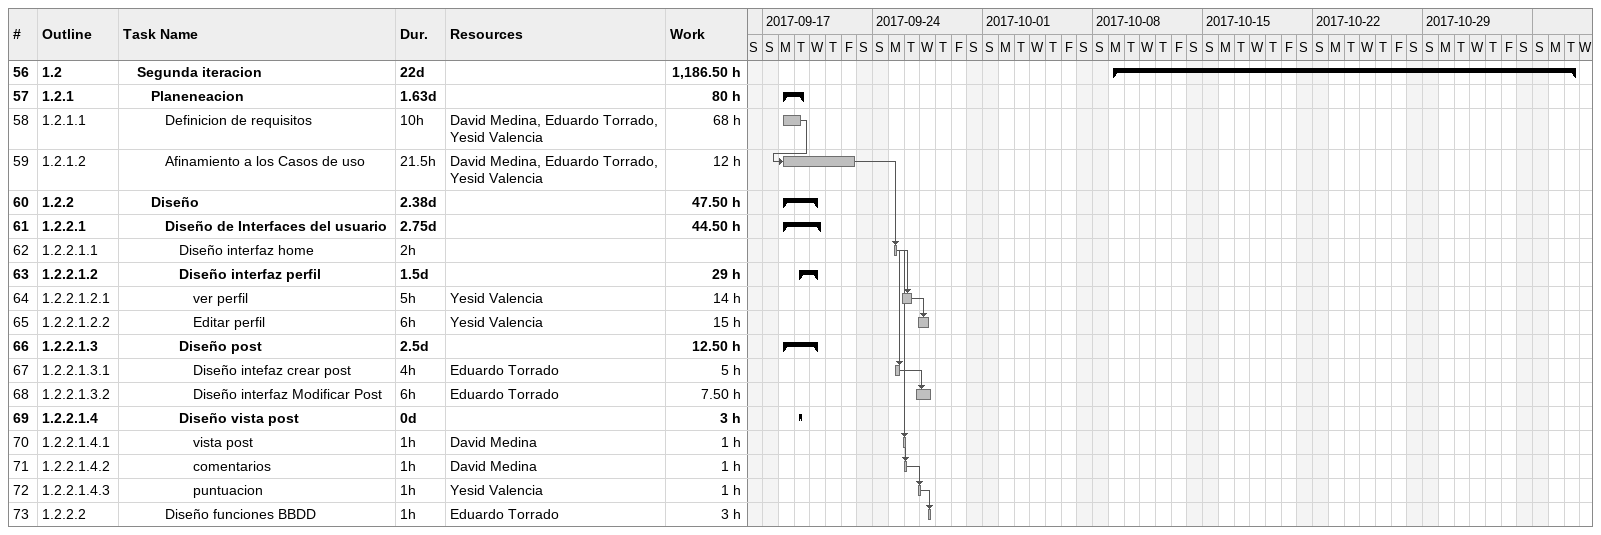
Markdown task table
| ID | WBS | Task | Duration | Start | Finish | Predecessors | Resources | Work (h) |
|---|---|---|---|---|---|---|---|---|
| 56 | 1.2 | **Segunda iteracion** | 22d | 2017-10-09 | 2017-11-07 |  |  | 1186.50 |
| 57 | 1.2.1 | **Planeneacion** | 1.63d | 2017-09-18 | 2017-09-19 |  |  | 80 |
| 58 | 1.2.1.1 | Definicion de requisitos | 10h | 2017-09-18 | 2017-09-19 |  | David Medina, Eduardo Torrado, Yesid Valencia | 68 |
| 59 | 1.2.1.2 | Afinamiento a los Casos de uso | 21.5h | 2017-09-18 | 2017-09-22 | 58 | David Medina, Eduardo Torrado, Yesid Valencia | 12 |
| 60 | 1.2.2 | **Diseño** | 2.38d | 2017-09-18 | 2017-09-20 |  |  | 47.50 |
| 61 | 1.2.2.1 | **Diseño de Interfaces del usuario** | 2.75d | 2017-09-18 | 2017-09-20 |  |  | 44.50 |
| 62 | 1.2.2.1.1 | Diseño interfaz home | 2h | 2017-09-25 | 2017-09-25 | 59 |  |  |
| 63 | 1.2.2.1.2 | **Diseño interfaz perfil** | 1.5d | 2017-09-19 | 2017-09-20 |  |  | 29 |
| 64 | 1.2.2.1.2.1 | ver perfil | 5h | 2017-09-25 | 2017-09-26 | 62 | Yesid Valencia | 14 |
| 65 | 1.2.2.1.2.2 | Editar perfil | 6h | 2017-09-26 | 2017-09-27 | 64 | Yesid Valencia | 15 |
| 66 | 1.2.2.1.3 | **Diseño post** | 2.5d | 2017-09-18 | 2017-09-20 |  |  | 12.50 |
| 67 | 1.2.2.1.3.1 | Diseño intefaz crear post | 4h | 2017-09-25 | 2017-09-25 | 62 | Eduardo Torrado | 5 |
| 68 | 1.2.2.1.3.2 | Diseño interfaz Modificar Post | 6h | 2017-09-26 | 2017-09-27 | 67 | Eduardo Torrado | 7.50 |
| 69 | 1.2.2.1.4 | **Diseño vista post** | 0d | 2017-09-19 | 2017-09-19 |  |  | 3 |
| 70 | 1.2.2.1.4.1 | vista post | 1h | 2017-09-25 | 2017-09-26 | 62 | David Medina | 1 |
| 71 | 1.2.2.1.4.2 | comentarios | 1h | 2017-09-26 | 2017-09-26 | 70 | David Medina | 1 |
| 72 | 1.2.2.1.4.3 | puntuacion | 1h | 2017-09-26 | 2017-09-26 | 71 | Yesid Valencia | 1 |
| 73 | 1.2.2.2 | Diseño funciones BBDD | 1h | 2017-09-27 | 2017-09-27 | 72 | Eduardo Torrado | 3 |
